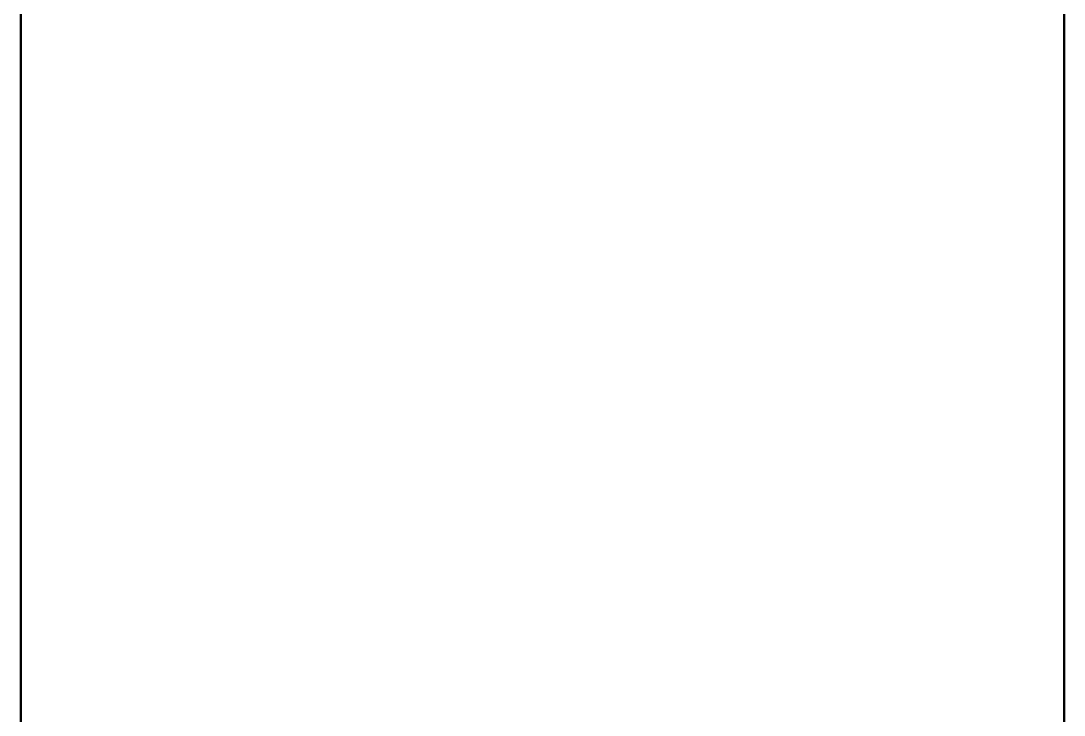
# Model space of a CAD drawing. Header units: millimetres. Extents: x -750 to 750, y -800 to 707.
# Drawn here: x 200 to 750, y -412 to -46 of the extents above; entities that cross this region are included whole.
import ezdxf

# ---------------------------------------------------------------- set-up
doc = ezdxf.new("R2010")
doc.units = ezdxf.units.MM
doc.layers.add('I-FURN', color=7, linetype='Continuous', lineweight=40)

msp = doc.modelspace()

# ---------------------------------------------------------------- meshes
at = {"layer": 'I-FURN', "color": 252, "true_color": 0xa39689}
mesh = msp.add_polyface(dxfattribs=at)
corners = [(750, 100, 725), (200, 100, 725), (200, -800, 725), (750, -800, 725)]
mesh.append_faces([[corners[k] for k in face] for face in [(3, 0, 1, 2)]], dxfattribs={"color": 252})
mesh = msp.add_polyface(dxfattribs=at)
corners = [(750, 100, 700), (750, -800, 700), (200, -800, 700), (200, 100, 700)]
mesh.append_faces([[corners[k] for k in face] for face in [(2, 3, 0, 1)]], dxfattribs={"color": 252})
mesh = msp.add_polyface(dxfattribs=at)
corners = [(200, -800, 725), (200, 100, 725), (200, 100, 700), (200, -800, 700)]
mesh.append_faces([[corners[k] for k in face] for face in [(0, 1, 2, 3)]], dxfattribs={"color": 252})
mesh = msp.add_polyface(dxfattribs=at)
corners = [(750, 100, 725), (750, -800, 725), (750, -800, 700), (750, 100, 700)]
mesh.append_faces([[corners[k] for k in face] for face in [(0, 1, 2, 3)]], dxfattribs={"color": 252})

doc.saveas('drawing.dxf')
